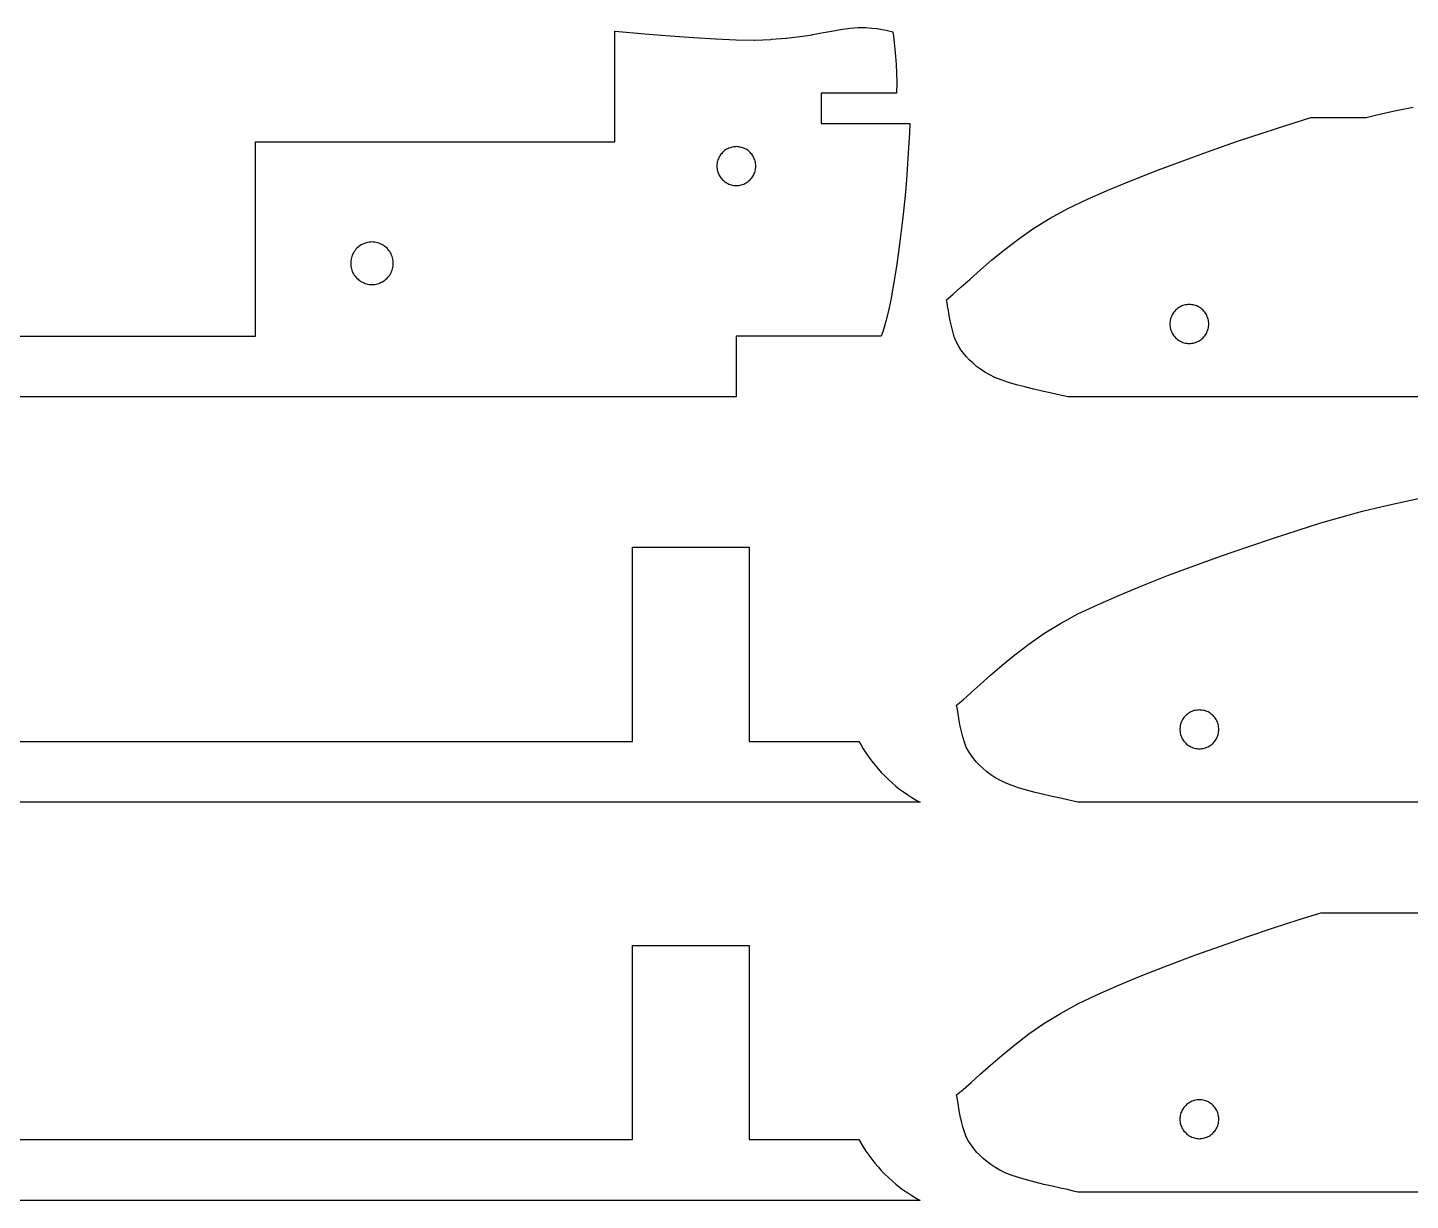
# Model space of a CAD drawing. Header units: metres. Extents: x 6 to 578, y 171 to 394.
# Drawn here: x 235.6 to 349.5, y 297.4 to 394 of the extents above; entities that cross this region are included whole.
import ezdxf

# ---------------------------------------------------------------- set-up
doc = ezdxf.new("R2010")
doc.units = ezdxf.units.M
doc.layers.add('CORTAR', color=1, linetype='Continuous')

msp = doc.modelspace()

# ---------------------------------------------------------------- linework, layer by layer
at = {"layer": 'CORTAR'}
for points in [[(234.4, 368.6), (254.4, 368.6), (254.4, 384.6), (284, 384.6), (284, 393.72), (284.32, 393.69), (284.33, 393.69), (286.47, 393.49), (286.48, 393.49), (288.53, 393.32), (288.55, 393.32), (290.48, 393.18), (290.5, 393.18), (292.29, 393.07), (292.31, 393.07), (293.95, 393), (293.99, 393), (295.46, 392.98), (295.52, 392.98), (296.84, 393.03), (296.9, 393.04), (298.09, 393.13), (298.14, 393.14), (299.22, 393.27), (299.26, 393.27), (300.25, 393.42), (300.27, 393.43), (301.17, 393.59), (301.18, 393.59), (302, 393.74), (302.74, 393.87), (303.41, 393.95), (304.04, 394), (304.63, 394), (305.16, 393.97), (305.61, 393.93), (306.01, 393.86), (306.35, 393.79), (306.66, 393.71), (306.89, 393.65), (306.94, 393.28), (307, 392.78), (307.06, 392.23), (307.12, 391.62), (307.16, 390.96), (307.2, 390.24), (307.21, 389.47), (307.2, 388.63), (307.2, 388.6), (301, 388.6), (301, 386.1), (308.3, 386.1), (308.26, 385.34), (308.19, 384.09), (308.1, 382.79), (308, 381.47), (307.89, 380.17), (307.77, 378.9), (307.64, 377.7), (307.5, 376.6), (307.36, 375.55), (307.21, 374.53), (307.06, 373.52), (306.9, 372.54), (306.73, 371.6), (306.53, 370.69), (306.32, 369.84), (306.08, 369.03), (305.92, 368.6), (294, 368.6), (294, 363.6), (118, 363.6)], [(504.3, 363.6), (321.3, 363.6), (320.93, 363.69), (320.43, 363.8), (319.85, 363.93), (319.19, 364.07), (318.49, 364.24), (317.77, 364.41), (317.07, 364.59), (316.4, 364.79), (315.8, 364.99), (315.3, 365.2), (314.87, 365.41), (314.47, 365.63), (314.12, 365.87), (313.79, 366.11), (313.49, 366.36), (313.21, 366.62), (312.96, 366.9), (312.72, 367.19), (312.5, 367.48), (312.3, 367.8), (312.11, 368.15), (311.95, 368.54), (311.82, 368.97), (311.71, 369.41), (311.61, 369.86), (311.53, 370.29), (311.46, 370.7), (311.4, 371.06), (311.35, 371.37), (311.3, 371.6), (311.85, 372.04), (312.5, 372.62), (313.25, 373.3), (314.1, 374.06), (315.05, 374.88), (316.1, 375.74), (317.25, 376.61), (318.5, 377.48), (319.85, 378.31), (321.3, 379.1), (322.91, 379.87), (324.72, 380.66), (326.69, 381.47), (328.77, 382.29), (330.92, 383.1), (333.11, 383.89), (335.28, 384.64), (337.39, 385.35), (339.42, 386.01), (341.3, 386.6), (345.85, 386.6), (346.63, 386.79), (348.19, 387.14), (349.72, 387.45)], [(462.19, 330.22), (322.13, 330.22), (321.76, 330.31), (321.26, 330.42), (320.68, 330.55), (320.02, 330.69), (319.32, 330.85), (318.6, 331.03), (317.9, 331.21), (317.23, 331.41), (316.63, 331.61), (316.13, 331.82), (315.7, 332.03), (315.3, 332.25), (314.95, 332.48), (314.62, 332.73), (314.32, 332.98), (314.04, 333.24), (313.79, 333.52), (313.55, 333.8), (313.33, 334.1), (313.13, 334.42), (312.94, 334.76), (312.78, 335.16), (312.65, 335.59), (312.54, 336.03), (312.44, 336.48), (312.36, 336.91), (312.29, 337.32), (312.23, 337.68), (312.18, 337.98), (312.13, 338.22), (312.68, 338.66), (313.33, 339.24), (314.08, 339.91), (314.93, 340.68), (315.88, 341.5), (316.93, 342.36), (318.08, 343.23), (319.33, 344.1), (319.33, 344.1), (320.68, 344.93), (322.13, 345.72), (323.74, 346.48), (325.55, 347.28), (327.52, 348.09), (329.6, 348.91), (331.75, 349.72), (333.94, 350.5), (336.11, 351.26), (338.22, 351.97), (340.25, 352.63), (342.13, 353.22), (343.89, 353.73), (345.57, 354.18), (347.19, 354.58), (348.77, 354.93), (350.32, 355.25)], [(225.06, 335.22), (285.46, 335.22), (285.46, 351.22), (295.06, 351.22), (295.06, 335.22), (304.1, 335.22), (304.24, 334.97), (304.45, 334.61), (304.67, 334.27), (304.9, 333.93), (305.15, 333.61), (305.4, 333.29), (305.67, 332.97), (305.94, 332.67), (306.23, 332.38), (306.52, 332.09), (306.82, 331.82), (307.13, 331.55), (307.45, 331.3), (307.78, 331.06), (308.12, 330.82), (308.46, 330.6), (308.81, 330.39), (309.13, 330.22), (169.06, 330.22)], [(505.13, 298.11), (322.13, 298.11), (321.76, 298.2), (321.26, 298.32), (320.68, 298.44), (320.02, 298.59), (319.32, 298.75), (318.6, 298.92), (317.9, 299.11), (317.23, 299.3), (316.63, 299.51), (316.13, 299.71), (315.7, 299.93), (315.3, 300.15), (314.95, 300.38), (314.62, 300.62), (314.32, 300.88), (314.04, 301.14), (313.79, 301.41), (313.55, 301.7), (313.33, 302), (313.13, 302.31), (312.94, 302.66), (312.78, 303.06), (312.65, 303.49), (312.54, 303.93), (312.44, 304.38), (312.36, 304.81), (312.29, 305.22), (312.23, 305.58), (312.18, 305.88), (312.13, 306.11), (312.68, 306.56), (313.33, 307.13), (314.08, 307.81), (314.93, 308.57), (315.88, 309.39), (316.93, 310.25), (318.08, 311.13), (319.33, 311.99), (320.68, 312.83), (322.13, 313.61), (323.74, 314.38), (325.55, 315.18), (327.52, 315.99), (329.6, 316.81), (331.75, 317.61), (333.94, 318.4), (336.11, 319.16), (338.22, 319.87), (340.25, 320.53), (342.13, 321.11), (353, 321.11)], [(225.06, 302.43), (285.46, 302.43), (285.46, 318.43), (295.06, 318.43), (295.06, 302.43), (304.1, 302.43), (304.24, 302.18), (304.45, 301.83), (304.67, 301.49), (304.9, 301.15), (305.15, 300.82), (305.4, 300.5), (305.67, 300.19), (305.94, 299.89), (306.23, 299.59), (306.52, 299.31), (306.82, 299.03), (307.13, 298.77), (307.45, 298.51), (307.78, 298.27), (308.12, 298.04), (308.46, 297.82), (308.81, 297.61), (309.13, 297.43), (169.06, 297.43)]]:
    msp.add_lwpolyline(points, dxfattribs=at)
for points in [[(295.59, 382.81), (295.57, 382.91), (295.55, 383.01), (295.52, 383.11), (295.48, 383.21), (295.43, 383.31), (295.39, 383.4), (295.33, 383.49), (295.27, 383.57), (295.2, 383.65), (295.13, 383.73), (295.05, 383.8), (294.97, 383.87), (294.89, 383.93), (294.8, 383.98), (294.71, 384.03), (294.61, 384.08), (294.51, 384.11), (294.41, 384.14), (294.31, 384.17), (294.21, 384.18), (294.1, 384.19), (294, 384.2), (293.9, 384.19), (293.79, 384.18), (293.69, 384.17), (293.59, 384.14), (293.49, 384.11), (293.39, 384.08), (293.29, 384.03), (293.2, 383.98), (293.11, 383.93), (293.03, 383.87), (292.95, 383.8), (292.87, 383.73), (292.8, 383.65), (292.73, 383.57), (292.67, 383.49), (292.61, 383.4), (292.57, 383.31), (292.52, 383.21), (292.48, 383.11), (292.45, 383.01), (292.43, 382.91), (292.41, 382.81), (292.4, 382.7), (292.4, 382.6), (292.4, 382.49), (292.41, 382.39), (292.43, 382.29), (292.45, 382.18), (292.48, 382.08), (292.52, 381.99), (292.57, 381.89), (292.61, 381.8), (292.67, 381.71), (292.73, 381.62), (292.8, 381.54), (292.87, 381.47), (292.95, 381.4), (293.03, 381.33), (293.11, 381.27), (293.2, 381.21), (293.29, 381.16), (293.39, 381.12), (293.49, 381.08), (293.59, 381.05), (293.69, 381.03), (293.79, 381.01), (293.9, 381), (294, 381), (294.1, 381), (294.21, 381.01), (294.31, 381.03), (294.41, 381.05), (294.51, 381.08), (294.61, 381.12), (294.71, 381.16), (294.8, 381.21), (294.89, 381.27), (294.97, 381.33), (295.05, 381.4), (295.13, 381.47), (295.2, 381.54), (295.27, 381.62), (295.33, 381.71), (295.39, 381.8), (295.43, 381.89), (295.48, 381.99), (295.52, 382.08), (295.55, 382.18), (295.57, 382.29), (295.59, 382.39), (295.6, 382.49), (295.6, 382.6), (295.6, 382.7), (295.59, 382.81)], [(265.46, 375.57), (265.39, 375.66), (265.32, 375.75), (265.24, 375.84), (265.15, 375.91), (265.07, 375.99), (264.97, 376.05), (264.88, 376.11), (264.77, 376.17), (264.67, 376.21), (264.56, 376.26), (264.45, 376.29), (264.34, 376.31), (264.23, 376.33), (264.11, 376.34), (264, 376.35), (263.89, 376.34), (263.77, 376.33), (263.66, 376.31), (263.55, 376.29), (263.44, 376.26), (263.33, 376.21), (263.23, 376.17), (263.12, 376.11), (263.03, 376.05), (262.93, 375.99), (262.85, 375.91), (262.76, 375.84), (262.68, 375.75), (262.61, 375.66), (262.54, 375.57), (262.48, 375.47), (262.43, 375.37), (262.38, 375.27), (262.34, 375.16), (262.31, 375.05), (262.28, 374.94), (262.26, 374.83), (262.25, 374.71), (262.25, 374.6), (262.25, 374.48), (262.26, 374.37), (262.28, 374.26), (262.31, 374.15), (262.34, 374.04), (262.38, 373.93), (262.43, 373.82), (262.48, 373.72), (262.54, 373.63), (262.61, 373.53), (262.68, 373.44), (262.76, 373.36), (262.85, 373.28), (262.93, 373.21), (263.03, 373.14), (263.12, 373.08), (263.23, 373.03), (263.33, 372.98), (263.44, 372.94), (263.55, 372.91), (263.66, 372.88), (263.77, 372.86), (263.89, 372.85), (264, 372.85), (264.11, 372.85), (264.23, 372.86), (264.34, 372.88), (264.45, 372.91), (264.56, 372.94), (264.67, 372.98), (264.77, 373.03), (264.88, 373.08), (264.97, 373.14), (265.07, 373.21), (265.15, 373.28), (265.24, 373.36), (265.32, 373.44), (265.39, 373.53), (265.46, 373.63), (265.52, 373.72), (265.57, 373.82), (265.62, 373.93), (265.66, 374.04), (265.69, 374.15), (265.72, 374.26), (265.74, 374.37), (265.75, 374.48), (265.75, 374.6), (265.75, 374.71), (265.74, 374.83), (265.72, 374.94), (265.69, 375.05), (265.66, 375.16), (265.62, 375.27), (265.57, 375.37), (265.52, 375.47), (265.46, 375.57)], [(332.84, 370.01), (332.81, 370.11), (332.78, 370.21), (332.73, 370.31), (332.68, 370.4), (332.63, 370.49), (332.57, 370.57), (332.5, 370.65), (332.43, 370.73), (332.35, 370.8), (332.27, 370.87), (332.19, 370.93), (332.1, 370.98), (332.01, 371.03), (331.91, 371.08), (331.81, 371.11), (331.71, 371.14), (331.61, 371.17), (331.51, 371.18), (331.4, 371.19), (331.3, 371.2), (331.19, 371.19), (331.09, 371.18), (330.99, 371.17), (330.88, 371.14), (330.78, 371.11), (330.69, 371.08), (330.59, 371.03), (330.5, 370.98), (330.41, 370.93), (330.32, 370.87), (330.24, 370.8), (330.17, 370.73), (330.1, 370.65), (330.03, 370.57), (329.97, 370.49), (329.91, 370.4), (329.86, 370.31), (329.82, 370.21), (329.78, 370.11), (329.75, 370.01), (329.73, 369.91), (329.71, 369.81), (329.7, 369.7), (329.7, 369.6), (329.7, 369.49), (329.71, 369.39), (329.73, 369.29), (329.75, 369.18), (329.78, 369.08), (329.82, 368.99), (329.86, 368.89), (329.91, 368.8), (329.97, 368.71), (330.03, 368.62), (330.1, 368.54), (330.17, 368.47), (330.24, 368.4), (330.32, 368.33), (330.41, 368.27), (330.5, 368.21), (330.59, 368.16), (330.69, 368.12), (330.78, 368.08), (330.88, 368.05), (330.99, 368.03), (331.09, 368.01), (331.19, 368), (331.3, 368), (331.4, 368), (331.51, 368.01), (331.61, 368.03), (331.71, 368.05), (331.81, 368.08), (331.91, 368.12), (332.01, 368.16), (332.1, 368.21), (332.19, 368.27), (332.27, 368.33), (332.35, 368.4), (332.43, 368.47), (332.5, 368.54), (332.57, 368.62), (332.63, 368.71), (332.68, 368.8), (332.73, 368.89), (332.78, 368.99), (332.81, 369.08), (332.84, 369.18), (332.87, 369.29), (332.88, 369.39), (332.9, 369.49), (332.9, 369.6), (332.9, 369.7), (332.88, 369.81), (332.87, 369.91), (332.84, 370.01)], [(333.71, 336.42), (333.7, 336.53), (333.67, 336.63), (333.64, 336.73), (333.61, 336.83), (333.56, 336.92), (333.51, 337.02), (333.46, 337.1), (333.4, 337.19), (333.33, 337.27), (333.26, 337.35), (333.18, 337.42), (333.1, 337.48), (333.02, 337.55), (332.93, 337.6), (332.84, 337.65), (332.74, 337.69), (332.64, 337.73), (332.54, 337.76), (332.44, 337.78), (332.34, 337.8), (332.23, 337.81), (332.13, 337.82), (332.02, 337.81), (331.92, 337.8), (331.82, 337.78), (331.71, 337.76), (331.61, 337.73), (331.52, 337.69), (331.42, 337.65), (331.33, 337.6), (331.24, 337.55), (331.15, 337.48), (331.07, 337.42), (331, 337.35), (330.93, 337.27), (330.86, 337.19), (330.8, 337.1), (330.74, 337.02), (330.69, 336.92), (330.65, 336.83), (330.61, 336.73), (330.58, 336.63), (330.56, 336.53), (330.54, 336.42), (330.53, 336.32), (330.53, 336.22), (330.53, 336.11), (330.54, 336.01), (330.56, 335.9), (330.58, 335.8), (330.61, 335.7), (330.65, 335.6), (330.69, 335.51), (330.74, 335.42), (330.8, 335.33), (330.86, 335.24), (330.93, 335.16), (331, 335.08), (331.07, 335.01), (331.15, 334.95), (331.24, 334.89), (331.33, 334.83), (331.42, 334.78), (331.52, 334.74), (331.61, 334.7), (331.71, 334.67), (331.82, 334.65), (331.92, 334.63), (332.02, 334.62), (332.13, 334.62), (332.23, 334.62), (332.34, 334.63), (332.44, 334.65), (332.54, 334.67), (332.64, 334.7), (332.74, 334.74), (332.84, 334.78), (332.93, 334.83), (333.02, 334.89), (333.1, 334.95), (333.18, 335.01), (333.26, 335.08), (333.33, 335.16), (333.4, 335.24), (333.46, 335.33), (333.51, 335.42), (333.56, 335.51), (333.61, 335.6), (333.64, 335.7), (333.67, 335.8), (333.7, 335.9), (333.71, 336.01), (333.73, 336.11), (333.73, 336.22), (333.73, 336.32), (333.71, 336.42)], [(333.7, 304.43), (333.67, 304.53), (333.64, 304.63), (333.61, 304.73), (333.56, 304.82), (333.51, 304.91), (333.46, 305), (333.4, 305.09), (333.33, 305.17), (333.26, 305.25), (333.18, 305.32), (333.1, 305.38), (333.02, 305.44), (332.93, 305.5), (332.84, 305.55), (332.74, 305.59), (332.64, 305.63), (332.54, 305.66), (332.44, 305.68), (332.34, 305.7), (332.23, 305.71), (332.13, 305.71), (332.02, 305.71), (331.92, 305.7), (331.82, 305.68), (331.71, 305.66), (331.61, 305.63), (331.52, 305.59), (331.42, 305.55), (331.33, 305.5), (331.24, 305.44), (331.15, 305.38), (331.07, 305.32), (331, 305.25), (330.93, 305.17), (330.86, 305.09), (330.8, 305), (330.74, 304.91), (330.69, 304.82), (330.65, 304.73), (330.61, 304.63), (330.58, 304.53), (330.56, 304.43), (330.54, 304.32), (330.53, 304.22), (330.53, 304.11), (330.53, 304.01), (330.54, 303.9), (330.56, 303.8), (330.58, 303.7), (330.61, 303.6), (330.65, 303.5), (330.69, 303.41), (330.74, 303.31), (330.8, 303.22), (330.86, 303.14), (330.93, 303.06), (331, 302.98), (331.07, 302.91), (331.15, 302.84), (331.24, 302.78), (331.33, 302.73), (331.42, 302.68), (331.52, 302.64), (331.61, 302.6), (331.71, 302.57), (331.82, 302.54), (331.92, 302.53), (332.02, 302.52), (332.13, 302.51), (332.23, 302.52), (332.34, 302.53), (332.44, 302.54), (332.54, 302.57), (332.64, 302.6), (332.74, 302.64), (332.84, 302.68), (332.93, 302.73), (333.02, 302.78), (333.1, 302.84), (333.18, 302.91), (333.26, 302.98), (333.33, 303.06), (333.4, 303.14), (333.46, 303.22), (333.51, 303.31), (333.56, 303.41), (333.61, 303.5), (333.64, 303.6), (333.67, 303.7), (333.7, 303.8), (333.71, 303.9), (333.73, 304.01), (333.73, 304.11), (333.73, 304.22), (333.71, 304.32), (333.7, 304.43)]]:
    msp.add_lwpolyline(points, close=True, dxfattribs=at)

doc.saveas('drawing.dxf')
